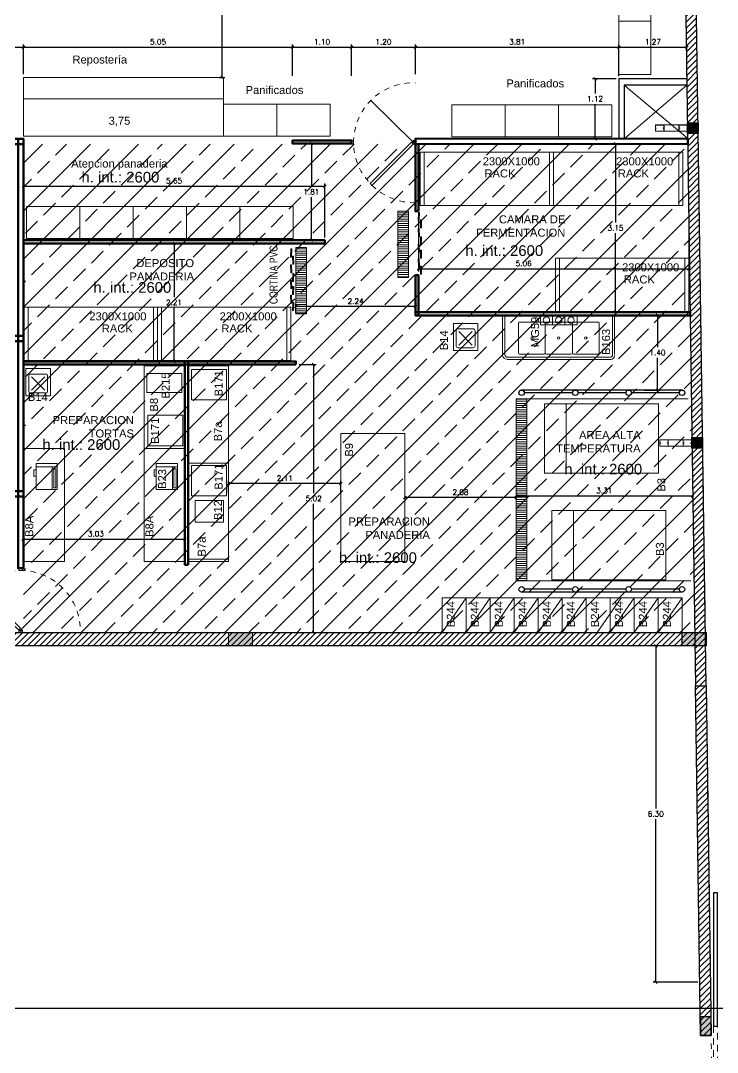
# Model space of a CAD drawing. Header units: inches. Extents: x 2 to 182, y -26 to 193.
# Drawn here: x 43.64 to 56.7, y 18.18 to 37.51 of the extents above; entities that cross this region are included whole.
import ezdxf

# ---------------------------------------------------------------- set-up
doc = ezdxf.new("R2010")
doc.units = ezdxf.units.IN
doc.header["$MEASUREMENT"] = 0
for name, pattern in [('ACAD_ISO10W100', [18, 12, -3, 0, -3]), ('DASH_15', [0.375, 0.25, -0.125]), ('HIDDEN2', [4.7625, 3.175, -1.5875]), ('LÍNEAS_OCULTAS2', [0.1875, 0.125, -0.0625])]:
    doc.linetypes.add(name, pattern=pattern)
for name, color, linetype in [('0-CORTINAPVC-TXT', 7, 'Continuous'), ('01-COTAS ESTRUCTURA', 9, 'Continuous'), ('COMESTIBLES0-EQUIP-TXT', 3, 'Continuous'), ('DEF-GUARDARIEL', 1, 'Continuous'), ('L CARPINT', 3, 'Continuous'), ('l muro', 5, 'Continuous'), ('l olumnas', 140, 'Continuous'), ('smr acero', 170, 'Continuous')]:
    doc.layers.add(name, color=color, linetype=linetype)
for name, color, linetype, lineweight in [('0-EQUIPAMIENTO-LAB', 6, 'Continuous', 9), ('0-LINEA PISO', 9, 'Continuous', 5), ('01 eje', 30, 'ACAD_ISO10W100', 9), ('ARQ-CARPINTERIAS', 4, 'Continuous', 9), ('ARQ-CORTINA PVC', 4, 'Continuous', 5), ('ARQ-REJILLAS', 4, 'Continuous', 5), ('EQUIPAMIENTO-TRASTIENDA', 6, 'Continuous', 9), ('Est-Acero', 4, 'Continuous', 13), ('Est-muro', 7, 'Continuous', 0), ('HATCH HORMIGON', 100, 'Continuous', 13), ('L COTAS', 1, 'Continuous', 9), ('L EQUIP', 6, 'Continuous', 9), ('L PANELES', 136, 'Continuous', 60), ('L PROYEC', 4, 'HIDDEN2', 9), ('LAVADO MU', 10, 'Continuous', 5)]:
    doc.layers.add(name, color=color, linetype=linetype, lineweight=lineweight)
doc.styles.add('ARIAL', font='ARIAL.TTF')
doc.styles.add('LZ-COME$0$LETRITAS', font='ROMAN1.shx', dxfattribs={"width": 1.2, "height": 0.225})
doc.styles.add('RomanS', font='romans.shx')
doc.styles.get("Standard").update_dxf_attribs({"font": 'ARIAL.TTF'})
doc.styles.add('STYLE10', font='ARIAL.TTF', dxfattribs={"height": 0.2})
doc.dimstyles.new('bases 1-50', dxfattribs={"dimscale": 0.5, "dimtxt": 0.2, "dimasz": 0.1, "dimexe": 0.1, "dimexo": 0.1, "dimgap": 0.1, "dimtad": 1, "dimtih": 1, "dimtoh": 1, "dimzin": 1, "dimdsep": 46, "dimtxsty": 'RomanS', "dimblk": 'OBLIQUE', "dimcen": 0.1, "dimclrd": 256, "dimclre": 256, "dimclrt": 256, "dimadec": 0, "dimazin": 0, "dimtfac": 1, "dimtmove": 0, "dimatfit": 3, "dimfxl": 0, "dimarcsym": 0})
pattern_1 = [(45, (-3436.32653, -724.844745), (-0.0561266008, 0.0561266008), [])]

# ---------------------------------------------------------------- blocks, each defined once
blk = doc.blocks.new('terreno1')
at = {"layer": '01 eje', "ltscale": 0.05}
blk.add_line((2904.08, 736.346), (2902.361, 855.185), dxfattribs=at)
blk = doc.blocks.new('_Oblique')
at = {"color": 0, "linetype": 'ByBlock', "lineweight": -2}
blk.add_line((-0.5, -0.5), (0.5, 0.5), dxfattribs=at)
blk = doc.blocks.new('*D173')
at = {"lineweight": -2}
for p, q in [((47.816, 40.45), (47.366, 40.45)), ((47.416, 40.45), (47.416, 39.072)), ((47.416, 36.45), (47.416, 38.872)), ((47.365, 36.45), (47.466, 36.45))]:
    blk.add_line(p, q, dxfattribs=at)
at = {"layer": 'Defpoints', "color": 0}
for p in [(47.866, 40.45), (47.315, 36.45), (47.416, 36.45)]:
    blk.add_point(p, dxfattribs=at)
at = {"lineweight": -2, "xscale": 0.05, "yscale": 0.05, "zscale": 0.05}
for p, rotation in [((47.416, 40.45), 90), ((47.416, 36.45), 270)]:
    blk.add_blockref('_Oblique', p, dxfattribs=dict(at, rotation=rotation))
at = {"insert": (47.416, 38.972), "char_height": 0.1, "attachment_point": 5, "style": 'RomanS'}
blk.add_mtext('4.00', dxfattribs=at)
blk = doc.blocks.new('A$C299E318D')
at = {"layer": '0-EQUIPAMIENTO-LAB'}
for p, q in [((0.102, 0.102), (0.356, 0.356)), ((0.356, 0.102), (0.102, 0.356))]:
    blk.add_line(p, q, dxfattribs=at)
blk.add_lwpolyline([(0.508, 0.457), (0.508, 0), (0, 0), (0, 0.457)], close=True, dxfattribs=at)
blk.add_lwpolyline([(0.089, 0.051, -0.414214), (0.051, 0.089), (0.051, 0.368, -0.414214), (0.089, 0.406), (0.368, 0.406, -0.414214), (0.406, 0.368), (0.406, 0.089, -0.414214), (0.368, 0.051)], format="xyb", close=True, dxfattribs=at)
blk = doc.blocks.new('LJ-PLANTA BASE(XREF)$0$SE-COME$0$LR-COME$0$B26')
for p, q in [((-0.182, -0.394), (-0.182, 0)), ((-0.182, -0.092), (0.245, -0.092))]:
    blk.add_line(p, q)
for points in [[(0.245, -0.394), (0.245, 0), (-0.245, 0), (-0.245, -0.394)], [(0.21, -0.063), (0.21, -0.025), (-0.146, -0.025), (-0.146, -0.063)], [(-0.008, -0.434), (-0.008, -0.394), (-0.125, -0.394), (-0.125, -0.434)]]:
    blk.add_lwpolyline(points, close=True)
blk = doc.blocks.new('RACKS 250')
for p, q in [((-1.05, -2.5), (-1.05, 0)), ((-1.05, 0), (-0.05, 0)), ((-0.05, 0), (-0.05, -2.5)), ((-1.05, -0.0762), (-0.05, -0.0762)), ((-1.05, -2.4238), (-0.05, -2.4238)), ((-0.05, -2.5), (-1.05, -2.5))]:
    blk.add_line(p, q)
blk = doc.blocks.new('A$C379A56E4')
at = {"layer": '0-EQUIPAMIENTO-LAB'}
for p, q in [((0, 0), (0, 2.1)), ((0.754, 2.1), (0.024, 2.1)), ((0.734, 2.06), (0.024, 2.06)), ((0.784, 0.09), (0.784, 1.997)), ((0.824, 0.07), (0.824, 2.017)), ((0.124, 1.78), (0.124, 1.32)), ((0.144, 1.8), (0.704, 1.8)), ((0.724, 1.78), (0.724, 1.32)), ((0.124, 0.82), (0.124, 1.28)), ((0.144, 1.3), (0.704, 1.3)), ((0.724, 1.28), (0.724, 0.82)), ((0.177, 0.933), (0, 0.933)), ((0.144, 0.79), (0.704, 0.79)), ((0.124, 0.77), (0.124, 0.31)), ((0.724, 0.77), (0.724, 0.31)), ((0.144, 0.29), (0.704, 0.29)), ((0.024, 0.04), (0.742, 0.04)), ((0.73, 0), (0, 0))]:
    blk.add_line(p, q, dxfattribs=at)
for points in [[(0.177, 1.163), (0.177, 1.392), (0, 1.392), (0, 1.163)], [(0.177, 0.703), (0.177, 1.163), (0, 1.163), (0, 0.703)]]:
    blk.add_lwpolyline(points, close=True, dxfattribs=at)
for centre, radius in [((0.424, 1.55), 0.0222), ((0.088, 1.278), 0.0603), ((0.088, 1.048), 0.0603), ((0.424, 1.05), 0.0222), ((0.088, 0.818), 0.0603), ((0.424, 0.54), 0.0222)]:
    blk.add_circle(centre, radius, dxfattribs=at)
for centre, radius, start, end in [((0.727, 2.003), 0.0571, 353.9378, 83.203), ((0.735, 2.014), 0.0882, 2.3528, 78.1383), ((0.144, 1.78), 0.02, 90, 180), ((0.704, 1.78), 0.02, 0, 90), ((0.144, 1.32), 0.02, 180, 270), ((0.144, 1.28), 0.02, 90, 180), ((0.704, 1.32), 0.02, 270, 0), ((0.704, 1.28), 0.02, 0, 90), ((0.717, 1.306), 0.0063, 270, 0), ((0.717, 1.294), 0.0063, 0, 90), ((0.144, 0.81), 0.02, 180, 270), ((0.144, 0.77), 0.02, 90, 180), ((0.704, 0.81), 0.02, 270, 0), ((0.704, 0.77), 0.02, 0, 90), ((0.144, 0.31), 0.02, 180, 270), ((0.704, 0.31), 0.02, 270, 0), ((0.738, 0.086), 0.0462, 265.0842, 4.9158), ((0.75, 0.074), 0.0742, 273.1264, 356.8736)]:
    blk.add_arc(centre, radius, start, end, dxfattribs=at)
blk = doc.blocks.new('PUERTA')
for p, q in [((0.04, 0), (0.834, 0.785)), ((0.04, 0), (0.834, 0.785)), ((0, -0.035), (0, 0.035)), ((0, 0.035), (0.04, 0.035)), ((0.04, 0.035), (0.04, -0.035)), ((0.04, -0.035), (0.075, 0)), ((0.075, 0), (0.85, -0.774)), ((1.16, -0.035), (1.16, 0.035)), ((1.16, 0.035), (1.2, 0.035)), ((1.2, 0.035), (1.2, -0.035)), ((0.04, -0.035), (0, -0.035)), ((0.04, -0.035), (0.814, -0.81)), ((1.2, -0.035), (1.16, -0.035)), ((0.85, -0.774), (0.814, -0.81))]:
    blk.add_line(p, q)
blk.add_circle((0.04, 0), 0.0196)
at = {"linetype": 'DASH_15', "ltscale": 0.2}
for centre, radius, start, end in [((0.04, -0.005), 1.12, 359.6736, 92.0467), ((0.014, 0.011), 1.146, 269.3146, 359.1608)]:
    blk.add_arc(centre, radius, start, end, dxfattribs=at)
blk = doc.blocks.new('*D81')
at = {"layer": 'Defpoints', "color": 0}
for p in [(51.098, 33.945), (56.163, 33.847), (56.163, 32.864)]:
    blk.add_point(p, dxfattribs=at)
at = {"layer": 'L COTAS', "lineweight": -2}
for p, q in [((51.098, 33.895), (51.098, 32.814)), ((56.163, 33.797), (56.163, 32.814)), ((51.098, 32.864), (56.163, 32.864))]:
    blk.add_line(p, q, dxfattribs=at)
at = {"layer": 'L COTAS', "lineweight": -2, "xscale": 0.05, "yscale": 0.05, "zscale": 0.05, "rotation": 180}
blk.add_blockref('_Oblique', (51.098, 32.864), dxfattribs=at)
at = {"layer": 'L COTAS', "lineweight": -2, "xscale": 0.05, "yscale": 0.05, "zscale": 0.05}
blk.add_blockref('_Oblique', (56.163, 32.864), dxfattribs=at)
at = {"layer": 'L COTAS', "insert": (53.067, 32.964), "char_height": 0.1, "attachment_point": 5, "style": 'RomanS'}
blk.add_mtext('5.06', dxfattribs=at)
blk = doc.blocks.new('*D82')
at = {"layer": 'Defpoints', "color": 0}
for p in [(54.722, 35.204), (54.722, 32.054), (54.789, 32.054)]:
    blk.add_point(p, dxfattribs=at)
at = {"layer": 'L COTAS', "lineweight": -2}
for p, q in [((54.772, 35.204), (54.839, 35.204)), ((54.789, 35.204), (54.789, 33.729)), ((54.789, 32.054), (54.789, 33.529)), ((54.772, 32.054), (54.839, 32.054))]:
    blk.add_line(p, q, dxfattribs=at)
at = {"layer": 'L COTAS', "lineweight": -2, "xscale": 0.05, "yscale": 0.05, "zscale": 0.05}
for p, rotation in [((54.789, 35.204), 90), ((54.789, 32.054), 270)]:
    blk.add_blockref('_Oblique', p, dxfattribs=dict(at, rotation=rotation))
at = {"layer": 'L COTAS', "insert": (54.789, 33.629), "char_height": 0.1, "attachment_point": 5, "style": 'RomanS'}
blk.add_mtext('3.15', dxfattribs=at)
blk = doc.blocks.new('*D83')
at = {"layer": 'Defpoints', "color": 0}
for p in [(55.269, 31.994), (55.269, 30.591), (55.575, 30.591)]:
    blk.add_point(p, dxfattribs=at)
at = {"layer": 'L COTAS', "lineweight": -2}
for p, q in [((55.319, 31.994), (55.625, 31.994)), ((55.575, 31.994), (55.575, 31.393)), ((55.575, 30.591), (55.575, 31.193)), ((55.319, 30.591), (55.625, 30.591))]:
    blk.add_line(p, q, dxfattribs=at)
at = {"layer": 'L COTAS', "lineweight": -2, "xscale": 0.05, "yscale": 0.05, "zscale": 0.05}
for p, rotation in [((55.575, 31.994), 90), ((55.575, 30.591), 270)]:
    blk.add_blockref('_Oblique', p, dxfattribs=dict(at, rotation=rotation))
at = {"layer": 'L COTAS', "insert": (55.575, 31.293), "char_height": 0.1, "attachment_point": 5, "style": 'RomanS'}
blk.add_mtext('1.40', dxfattribs=at)
blk = doc.blocks.new('*D84')
at = {"layer": 'Defpoints', "color": 0}
for p in [(43.685, 27.736), (46.717, 27.797), (46.717, 27.38)]:
    blk.add_point(p, dxfattribs=at)
at = {"layer": 'L COTAS', "lineweight": -2}
for p, q in [((43.685, 27.786), (43.685, 27.847)), ((46.717, 27.43), (46.717, 27.847)), ((43.685, 27.797), (46.717, 27.797))]:
    blk.add_line(p, q, dxfattribs=at)
at = {"layer": 'L COTAS', "lineweight": -2, "xscale": 0.05, "yscale": 0.05, "zscale": 0.05, "rotation": 180}
blk.add_blockref('_Oblique', (43.685, 27.797), dxfattribs=at)
at = {"layer": 'L COTAS', "lineweight": -2, "xscale": 0.05, "yscale": 0.05, "zscale": 0.05}
blk.add_blockref('_Oblique', (46.717, 27.797), dxfattribs=at)
at = {"layer": 'L COTAS', "insert": (45.048, 27.897), "char_height": 0.1, "attachment_point": 5, "style": 'RomanS'}
blk.add_mtext('3.03', dxfattribs=at)
blk = doc.blocks.new('*D85')
at = {"layer": 'Defpoints', "color": 0}
for p in [(56.233, 28.672), (52.924, 28.608), (56.233, 28.608)]:
    blk.add_point(p, dxfattribs=at)
at = {"layer": 'L COTAS', "lineweight": -2}
for p, q in [((56.233, 28.622), (56.233, 28.558)), ((52.924, 28.608), (56.233, 28.608))]:
    blk.add_line(p, q, dxfattribs=at)
at = {"layer": 'L COTAS', "lineweight": -2, "xscale": 0.05, "yscale": 0.05, "zscale": 0.05, "rotation": 180}
blk.add_blockref('_Oblique', (52.924, 28.608), dxfattribs=at)
at = {"layer": 'L COTAS', "lineweight": -2, "xscale": 0.05, "yscale": 0.05, "zscale": 0.05}
blk.add_blockref('_Oblique', (56.233, 28.608), dxfattribs=at)
at = {"layer": 'L COTAS', "insert": (54.579, 28.708), "char_height": 0.1, "attachment_point": 5, "style": 'RomanS'}
blk.add_mtext('3.31', dxfattribs=at)
blk = doc.blocks.new('*D87')
at = {"layer": 'Defpoints', "color": 0}
for p in [(56.311, 25.8), (55.543, 19.498), (56.38, 19.498)]:
    blk.add_point(p, dxfattribs=at)
at = {"layer": 'L COTAS', "lineweight": -2}
for p, q in [((56.261, 25.8), (55.493, 25.8)), ((55.543, 25.8), (55.543, 22.749)), ((55.543, 19.498), (55.543, 22.549)), ((56.33, 19.498), (55.493, 19.498))]:
    blk.add_line(p, q, dxfattribs=at)
at = {"layer": 'L COTAS', "lineweight": -2, "xscale": 0.05, "yscale": 0.05, "zscale": 0.05}
for p, rotation in [((55.543, 25.8), 90), ((55.543, 19.498), 270)]:
    blk.add_blockref('_Oblique', p, dxfattribs=dict(at, rotation=rotation))
at = {"layer": 'L COTAS', "insert": (55.543, 22.649), "char_height": 0.1, "attachment_point": 5, "style": 'RomanS'}
blk.add_mtext('6.30', dxfattribs=at)
blk = doc.blocks.new('*D96')
at = {"layer": 'Defpoints', "color": 0}
for p in [(54.404, 36.422), (54.853, 36.422), (54.853, 35.302)]:
    blk.add_point(p, dxfattribs=at)
at = {"layer": 'L COTAS', "lineweight": -2}
for p, q in [((54.803, 36.422), (54.354, 36.422)), ((54.404, 36.422), (54.404, 36.151)), ((54.404, 35.302), (54.404, 35.951)), ((54.803, 35.302), (54.354, 35.302))]:
    blk.add_line(p, q, dxfattribs=at)
at = {"layer": 'L COTAS', "lineweight": -2, "xscale": 0.05, "yscale": 0.05, "zscale": 0.05}
for p, rotation in [((54.404, 36.422), 90), ((54.404, 35.302), 270)]:
    blk.add_blockref('_Oblique', p, dxfattribs=dict(at, rotation=rotation))
at = {"layer": 'L COTAS', "insert": (54.404, 36.051), "char_height": 0.1, "attachment_point": 5, "style": 'RomanS'}
blk.add_mtext('1.12', dxfattribs=at)
blk = doc.blocks.new('*D390')
at = {"layer": 'Defpoints', "color": 0}
for p in [(49.078, 35.209), (49.088, 33.4), (49.338, 33.4)]:
    blk.add_point(p, dxfattribs=at)
at = {"layer": 'L COTAS', "lineweight": -2}
for p, q in [((49.088, 35.209), (49.088, 34.405)), ((49.128, 35.209), (49.138, 35.209)), ((49.088, 33.4), (49.088, 34.205)), ((49.288, 33.4), (49.038, 33.4))]:
    blk.add_line(p, q, dxfattribs=at)
at = {"layer": 'L COTAS', "lineweight": -2, "xscale": 0.05, "yscale": 0.05, "zscale": 0.05}
for p, rotation in [((49.088, 35.209), 90), ((49.088, 33.4), 270)]:
    blk.add_blockref('_Oblique', p, dxfattribs=dict(at, rotation=rotation))
at = {"layer": 'L COTAS', "insert": (49.088, 34.305), "char_height": 0.1, "attachment_point": 5, "style": 'RomanS'}
blk.add_mtext('1.81', dxfattribs=at)
blk = doc.blocks.new('*D70')
at = {"layer": 'Defpoints', "color": 0}
for p in [(46.514, 33.34), (46.244, 31.128), (46.514, 31.128)]:
    blk.add_point(p, dxfattribs=at)
at = {"layer": 'L COTAS', "lineweight": -2}
for p, q in [((46.514, 33.34), (46.514, 32.334)), ((46.514, 31.128), (46.514, 32.134)), ((46.294, 31.128), (46.564, 31.128))]:
    blk.add_line(p, q, dxfattribs=at)
at = {"layer": 'L COTAS', "lineweight": -2, "xscale": 0.05, "yscale": 0.05, "zscale": 0.05}
for p, rotation in [((46.514, 33.34), 90), ((46.514, 31.128), 270)]:
    blk.add_blockref('_Oblique', p, dxfattribs=dict(at, rotation=rotation))
at = {"layer": 'L COTAS', "insert": (46.514, 32.234), "char_height": 0.1, "attachment_point": 5, "style": 'RomanS'}
blk.add_mtext('2.21', dxfattribs=at)
blk = doc.blocks.new('*D391')
at = {"layer": 'Defpoints', "color": 0}
for p in [(48.796, 32.156), (48.796, 31.991), (51.038, 31.991)]:
    blk.add_point(p, dxfattribs=at)
at = {"layer": 'L COTAS', "lineweight": -2}
for p, q in [((48.796, 32.041), (48.796, 32.206)), ((51.038, 32.156), (48.796, 32.156)), ((51.038, 32.041), (51.038, 32.206))]:
    blk.add_line(p, q, dxfattribs=at)
at = {"layer": 'L COTAS', "lineweight": -2, "xscale": 0.05, "yscale": 0.05, "zscale": 0.05, "rotation": 180}
blk.add_blockref('_Oblique', (48.796, 32.156), dxfattribs=at)
at = {"layer": 'L COTAS', "lineweight": -2, "xscale": 0.05, "yscale": 0.05, "zscale": 0.05}
blk.add_blockref('_Oblique', (51.038, 32.156), dxfattribs=at)
at = {"layer": 'L COTAS', "insert": (49.917, 32.256), "char_height": 0.1, "attachment_point": 5, "style": 'RomanS'}
blk.add_mtext('2.24', dxfattribs=at)
blk = doc.blocks.new('*D392')
at = {"layer": 'Defpoints', "color": 0}
for p in [(50.842, 28.608), (50.842, 28.577), (52.924, 28.608)]:
    blk.add_point(p, dxfattribs=at)
at = {"layer": 'L COTAS', "lineweight": -2}
for p, q in [((52.924, 28.577), (50.842, 28.577)), ((50.842, 28.558), (50.842, 28.527)), ((52.924, 28.558), (52.924, 28.527))]:
    blk.add_line(p, q, dxfattribs=at)
at = {"layer": 'L COTAS', "lineweight": -2, "xscale": 0.05, "yscale": 0.05, "zscale": 0.05, "rotation": 180}
blk.add_blockref('_Oblique', (50.842, 28.577), dxfattribs=at)
at = {"layer": 'L COTAS', "lineweight": -2, "xscale": 0.05, "yscale": 0.05, "zscale": 0.05}
blk.add_blockref('_Oblique', (52.924, 28.577), dxfattribs=at)
at = {"layer": 'L COTAS', "insert": (51.883, 28.677), "char_height": 0.1, "attachment_point": 5, "style": 'RomanS'}
blk.add_mtext('2.08', dxfattribs=at)
blk = doc.blocks.new('*D393')
at = {"layer": 'Defpoints', "color": 0}
for p in [(47.537, 28.842), (47.537, 28.608), (49.642, 28.608)]:
    blk.add_point(p, dxfattribs=at)
at = {"layer": 'L COTAS', "lineweight": -2}
for p, q in [((47.537, 28.658), (47.537, 28.892)), ((49.642, 28.842), (47.537, 28.842)), ((49.642, 28.658), (49.642, 28.892))]:
    blk.add_line(p, q, dxfattribs=at)
at = {"layer": 'L COTAS', "lineweight": -2, "xscale": 0.05, "yscale": 0.05, "zscale": 0.05, "rotation": 180}
blk.add_blockref('_Oblique', (47.537, 28.842), dxfattribs=at)
at = {"layer": 'L COTAS', "lineweight": -2, "xscale": 0.05, "yscale": 0.05, "zscale": 0.05}
blk.add_blockref('_Oblique', (49.642, 28.842), dxfattribs=at)
at = {"layer": 'L COTAS', "insert": (48.59, 28.942), "char_height": 0.1, "attachment_point": 5, "style": 'RomanS'}
blk.add_mtext('2.11', dxfattribs=at)
blk = doc.blocks.new('*D394')
at = {"layer": 'Defpoints', "color": 0}
for p in [(48.809, 31.068), (48.81, 26.05), (49.131, 26.05)]:
    blk.add_point(p, dxfattribs=at)
at = {"layer": 'L COTAS', "lineweight": -2}
for p, q in [((48.859, 31.068), (49.181, 31.068)), ((49.131, 31.068), (49.131, 28.659)), ((49.131, 26.05), (49.131, 28.459)), ((48.86, 26.05), (49.181, 26.05))]:
    blk.add_line(p, q, dxfattribs=at)
at = {"layer": 'L COTAS', "lineweight": -2, "xscale": 0.05, "yscale": 0.05, "zscale": 0.05}
for p, rotation in [((49.131, 31.068), 90), ((49.131, 26.05), 270)]:
    blk.add_blockref('_Oblique', p, dxfattribs=dict(at, rotation=rotation))
at = {"layer": 'L COTAS', "insert": (49.131, 28.559), "char_height": 0.1, "attachment_point": 5, "style": 'RomanS'}
blk.add_mtext('5.02', dxfattribs=at)
blk = doc.blocks.new('base1')
at = {"layer": 'smr acero'}
h = blk.add_hatch(color=256, dxfattribs=at)
h.dxf.hatch_style = 1
h.paths.add_polyline_path([(4862.665, 1040.797), (4862.665, 1040.597), (4862.465, 1040.597), (4862.465, 1040.797)])
at = {"layer": 'Est-Acero'}
for points in [[(4862.819, 1040.757), (4862.671, 1040.757, 0.414214), (4862.665, 1040.751), (4862.665, 1040.703, 0.414214), (4862.671, 1040.697), (4862.685, 1040.697), (4862.685, 1040.699), (4862.673, 1040.699, -0.414214), (4862.667, 1040.705), (4862.667, 1040.749, -0.414214), (4862.673, 1040.755), (4862.817, 1040.755, -0.414214), (4862.823, 1040.749), (4862.823, 1040.705, -0.414214), (4862.817, 1040.699), (4862.805, 1040.699), (4862.805, 1040.697), (4862.819, 1040.697, 0.414214), (4862.825, 1040.703), (4862.825, 1040.751, 0.414214)], [(4862.819, 1040.637), (4862.671, 1040.637, -0.414214), (4862.665, 1040.643), (4862.665, 1040.691, -0.414214), (4862.671, 1040.697), (4862.685, 1040.697), (4862.685, 1040.695), (4862.673, 1040.695, 0.414214), (4862.667, 1040.689), (4862.667, 1040.645, 0.414214), (4862.673, 1040.639), (4862.817, 1040.639, 0.414214), (4862.823, 1040.645), (4862.823, 1040.689, 0.414214), (4862.817, 1040.695), (4862.805, 1040.695), (4862.805, 1040.697), (4862.819, 1040.697, -0.414214), (4862.825, 1040.691), (4862.825, 1040.643, -0.414214)], [(4863.111, 1040.757), (4863.259, 1040.757, -0.414214), (4863.265, 1040.751), (4863.265, 1040.703, -0.414214), (4863.259, 1040.697), (4863.245, 1040.697), (4863.245, 1040.699), (4863.257, 1040.699, 0.414214), (4863.263, 1040.705), (4863.263, 1040.749, 0.414214), (4863.257, 1040.755), (4863.113, 1040.755, 0.414214), (4863.107, 1040.749), (4863.107, 1040.705, 0.414214), (4863.113, 1040.699), (4863.125, 1040.699), (4863.125, 1040.697), (4863.111, 1040.697, -0.414214), (4863.105, 1040.703), (4863.105, 1040.751, -0.414214)], [(4863.111, 1040.637), (4863.259, 1040.637, 0.414214), (4863.265, 1040.643), (4863.265, 1040.691, 0.414214), (4863.259, 1040.697), (4863.245, 1040.697), (4863.245, 1040.695), (4863.257, 1040.695, -0.414214), (4863.263, 1040.689), (4863.263, 1040.645, -0.414214), (4863.257, 1040.639), (4863.113, 1040.639, -0.414214), (4863.107, 1040.645), (4863.107, 1040.689, -0.414214), (4863.113, 1040.695), (4863.125, 1040.695), (4863.125, 1040.697), (4863.111, 1040.697, 0.414214), (4863.105, 1040.691), (4863.105, 1040.643, 0.414214)]]:
    blk.add_lwpolyline(points, format="xyb", close=True, dxfattribs=at)
at = {"layer": 'Est-muro'}
for p, q in [((4863.111, 1040.757), (4862.809, 1040.757)), ((4863.111, 1040.637), (4862.809, 1040.637))]:
    blk.add_line(p, q, dxfattribs=at)
at = {"layer": 'l olumnas'}
blk.add_lwpolyline([(4862.465, 1040.597), (4862.665, 1040.597), (4862.665, 1040.797), (4862.465, 1040.797)], close=True, dxfattribs=at)
blk = doc.blocks.new('*D60')
at = {"layer": 'Defpoints', "color": 0}
for p in [(43.69, 37.016), (32.673, 36.459), (43.69, 36.459)]:
    blk.add_point(p, dxfattribs=at)
at = {"layer": 'L COTAS', "lineweight": -2}
for p, q in [((32.673, 36.509), (32.673, 37.066)), ((32.673, 37.016), (43.69, 37.016)), ((43.69, 36.509), (43.69, 37.066))]:
    blk.add_line(p, q, dxfattribs=at)
at = {"layer": 'L COTAS', "lineweight": -2, "xscale": 0.05, "yscale": 0.05, "zscale": 0.05, "rotation": 180}
blk.add_blockref('_Oblique', (32.673, 37.016), dxfattribs=at)
at = {"layer": 'L COTAS', "lineweight": -2, "xscale": 0.05, "yscale": 0.05, "zscale": 0.05}
blk.add_blockref('_Oblique', (43.69, 37.016), dxfattribs=at)
at = {"layer": 'L COTAS', "insert": (38.182, 37.116), "char_height": 0.1, "attachment_point": 5, "style": 'RomanS'}
blk.add_mtext('11.02', dxfattribs=at)
blk = doc.blocks.new('*D61')
at = {"layer": 'Defpoints', "color": 0}
for p in [(48.737, 37.016), (43.69, 36.459), (48.737, 36.429)]:
    blk.add_point(p, dxfattribs=at)
at = {"layer": 'L COTAS', "lineweight": -2}
for p, q in [((43.69, 36.509), (43.69, 37.066)), ((43.69, 37.016), (48.737, 37.016)), ((48.737, 36.479), (48.737, 37.066))]:
    blk.add_line(p, q, dxfattribs=at)
at = {"layer": 'L COTAS', "lineweight": -2, "xscale": 0.05, "yscale": 0.05, "zscale": 0.05, "rotation": 180}
blk.add_blockref('_Oblique', (43.69, 37.016), dxfattribs=at)
at = {"layer": 'L COTAS', "lineweight": -2, "xscale": 0.05, "yscale": 0.05, "zscale": 0.05}
blk.add_blockref('_Oblique', (48.737, 37.016), dxfattribs=at)
at = {"layer": 'L COTAS', "insert": (46.214, 37.116), "char_height": 0.1, "attachment_point": 5, "style": 'RomanS'}
blk.add_mtext('5.05', dxfattribs=at)
blk = doc.blocks.new('*D62')
at = {"layer": 'Defpoints', "color": 0}
for p in [(49.838, 37.016), (48.737, 36.429), (49.838, 36.429)]:
    blk.add_point(p, dxfattribs=at)
at = {"layer": 'L COTAS', "lineweight": -2}
for p, q in [((48.737, 36.479), (48.737, 37.066)), ((48.737, 37.016), (49.838, 37.016)), ((49.838, 36.479), (49.838, 37.066))]:
    blk.add_line(p, q, dxfattribs=at)
at = {"layer": 'L COTAS', "lineweight": -2, "xscale": 0.05, "yscale": 0.05, "zscale": 0.05, "rotation": 180}
blk.add_blockref('_Oblique', (48.737, 37.016), dxfattribs=at)
at = {"layer": 'L COTAS', "lineweight": -2, "xscale": 0.05, "yscale": 0.05, "zscale": 0.05}
blk.add_blockref('_Oblique', (49.838, 37.016), dxfattribs=at)
at = {"layer": 'L COTAS', "insert": (49.288, 37.116), "char_height": 0.1, "attachment_point": 5, "style": 'RomanS'}
blk.add_mtext('1.10', dxfattribs=at)
blk = doc.blocks.new('*D63')
at = {"layer": 'Defpoints', "color": 0}
for p in [(51.038, 37.016), (49.838, 36.429), (51.038, 36.46)]:
    blk.add_point(p, dxfattribs=at)
at = {"layer": 'L COTAS', "lineweight": -2}
for p, q in [((49.838, 36.479), (49.838, 37.066)), ((49.838, 37.016), (51.038, 37.016)), ((51.038, 36.51), (51.038, 37.066))]:
    blk.add_line(p, q, dxfattribs=at)
at = {"layer": 'L COTAS', "lineweight": -2, "xscale": 0.05, "yscale": 0.05, "zscale": 0.05, "rotation": 180}
blk.add_blockref('_Oblique', (49.838, 37.016), dxfattribs=at)
at = {"layer": 'L COTAS', "lineweight": -2, "xscale": 0.05, "yscale": 0.05, "zscale": 0.05}
blk.add_blockref('_Oblique', (51.038, 37.016), dxfattribs=at)
at = {"layer": 'L COTAS', "insert": (50.438, 37.116), "char_height": 0.1, "attachment_point": 5, "style": 'RomanS'}
blk.add_mtext('1.20', dxfattribs=at)
blk = doc.blocks.new('*D64')
at = {"layer": 'Defpoints', "color": 0}
for p in [(54.853, 37.016), (51.038, 36.46), (54.853, 36.422)]:
    blk.add_point(p, dxfattribs=at)
at = {"layer": 'L COTAS', "lineweight": -2}
for p, q in [((51.038, 36.51), (51.038, 37.066)), ((51.038, 37.016), (54.853, 37.016)), ((54.853, 36.472), (54.853, 37.066))]:
    blk.add_line(p, q, dxfattribs=at)
at = {"layer": 'L COTAS', "lineweight": -2, "xscale": 0.05, "yscale": 0.05, "zscale": 0.05, "rotation": 180}
blk.add_blockref('_Oblique', (51.038, 37.016), dxfattribs=at)
at = {"layer": 'L COTAS', "lineweight": -2, "xscale": 0.05, "yscale": 0.05, "zscale": 0.05}
blk.add_blockref('_Oblique', (54.853, 37.016), dxfattribs=at)
at = {"layer": 'L COTAS', "insert": (52.945, 37.116), "char_height": 0.1, "attachment_point": 5, "style": 'RomanS'}
blk.add_mtext('3.81', dxfattribs=at)
blk = doc.blocks.new('*D382')
at = {"layer": 'Defpoints', "color": 0}
for p in [(49.338, 34.415), (43.69, 33.4), (49.338, 33.4)]:
    blk.add_point(p, dxfattribs=at)
at = {"layer": 'L COTAS', "lineweight": -2}
for p, q in [((43.69, 33.45), (43.69, 34.465)), ((43.69, 34.415), (49.338, 34.415)), ((49.338, 33.45), (49.338, 34.465))]:
    blk.add_line(p, q, dxfattribs=at)
at = {"layer": 'L COTAS', "lineweight": -2, "xscale": 0.05, "yscale": 0.05, "zscale": 0.05, "rotation": 180}
blk.add_blockref('_Oblique', (43.69, 34.415), dxfattribs=at)
at = {"layer": 'L COTAS', "lineweight": -2, "xscale": 0.05, "yscale": 0.05, "zscale": 0.05}
blk.add_blockref('_Oblique', (49.338, 34.415), dxfattribs=at)
at = {"layer": 'L COTAS', "insert": (46.514, 34.515), "char_height": 0.1, "attachment_point": 5, "style": 'RomanS'}
blk.add_mtext('5.65', dxfattribs=at)
blk = doc.blocks.new('*D383')
at = {"layer": 'Defpoints', "color": 0}
for p in [(56.124, 37.016), (54.853, 36.422), (56.124, 36.422)]:
    blk.add_point(p, dxfattribs=at)
at = {"layer": 'L COTAS', "lineweight": -2}
for p, q in [((54.853, 36.472), (54.853, 37.066)), ((54.853, 37.016), (56.124, 37.016)), ((56.124, 36.472), (56.124, 37.066))]:
    blk.add_line(p, q, dxfattribs=at)
at = {"layer": 'L COTAS', "lineweight": -2, "xscale": 0.05, "yscale": 0.05, "zscale": 0.05, "rotation": 180}
blk.add_blockref('_Oblique', (54.853, 37.016), dxfattribs=at)
at = {"layer": 'L COTAS', "lineweight": -2, "xscale": 0.05, "yscale": 0.05, "zscale": 0.05}
blk.add_blockref('_Oblique', (56.124, 37.016), dxfattribs=at)
at = {"layer": 'L COTAS', "insert": (55.489, 37.116), "char_height": 0.1, "attachment_point": 5, "style": 'RomanS'}
blk.add_mtext('1.27', dxfattribs=at)

msp = doc.modelspace()

# ---------------------------------------------------------------- hatches: boundary and pattern name
at = {"layer": 'ARQ-REJILLAS'}
h = msp.add_hatch(dxfattribs=at)
h.set_pattern_fill('_USER', color=256, scale=0.04, angle=540, style=0, pattern_type=0)
h.set_pattern_definition([(180, (-3349.34771, -724.844745), (-1e-17, -0.04), [])])
h.paths.add_polyline_path([(50.706, 33.944), (50.906, 33.944), (50.906, 32.702), (50.706, 32.702)])
h = msp.add_hatch(dxfattribs=at)
h.set_pattern_fill('_USER', color=256, scale=0.04, angle=540, style=0, pattern_type=0)
h.set_pattern_definition([(180, (-3349.349053, -725.523626), (-1e-17, -0.04), [])])
h.paths.add_polyline_path([(48.996, 33.265), (48.796, 33.265), (48.796, 32.023), (48.996, 32.023)])
h = msp.add_hatch(dxfattribs=at)
h.set_pattern_fill('_USER', color=256, scale=0.04, angle=540, style=0, pattern_type=0)
h.set_pattern_definition([(180, (-3349.3749, -723.97749), (-1e-17, -0.04), [])])
h.paths.add_polyline_path([(52.924, 30.427), (52.924, 27.018), (53.124, 27.018), (53.124, 30.427)])
at = {"layer": 'HATCH HORMIGON'}
h = msp.add_hatch(color=256, dxfattribs=at)
h.dxf.hatch_style = 1
h.paths.add_polyline_path([(47.987, 26.05), (47.987, 25.8), (47.537, 25.8), (47.537, 26.05)])
h = msp.add_hatch(color=256, dxfattribs=at)
h.dxf.hatch_style = 1
h.paths.add_polyline_path([(56.49, 26.05), (56.49, 25.8), (56.04, 25.8), (56.04, 26.05)])
at = {"layer": 'LAVADO MU'}
h = msp.add_hatch(dxfattribs=at)
h.set_pattern_fill('ANSI31', color=256, scale=0.025)
h.set_pattern_definition(pattern_1)
h.paths.add_polyline_path([(55.66, 68.548), (55.859, 68.548), (55.422, 98.798), (55.222, 98.798)])
h.paths.add_polyline_path([(55.894, 66.148), (55.695, 66.148), (56.289, 25.051), (56.488, 25.051), (56.488, 25.051)])
h = msp.add_hatch(dxfattribs=at)
h.set_pattern_fill('ANSI33', color=256, scale=0.1, style=0)
h.set_pattern_definition([(45, (-3674.65846, -916.6899), (-0.44901281, 0.44901281), []), (45, (-3674.20944, -916.6899), (-0.44901281, 0.44901281), [0.3175, -0.15875])])
h.paths.add_polyline_path([(43.69, 35.2), (56.142, 35.203), (56.274, 26.051), (43.69, 26.053)])
h = msp.add_hatch(dxfattribs=at)
h.set_pattern_fill('ANSI31', color=256, scale=0.025)
h.set_pattern_definition([(45, (-3436.32653, -723.844745), (-0.0561266008, 0.0561266008), [])])
h.paths.add_polyline_path([(56.289, 26.051), (40.902, 26.05), (40.902, 25.8), (56.292, 25.801)])
h = msp.add_hatch(dxfattribs=at)
h.set_pattern_fill('ANSI31', color=256, scale=0.025)
h.set_pattern_definition(pattern_1)
h.paths.add_polyline_path([(56.487, 25.051), (56.289, 25.051), (56.384, 18.498), (56.582, 18.501)])
at = {"layer": 'smr acero'}
h = msp.add_hatch(color=256, dxfattribs=at)
h.dxf.hatch_style = 1
h.paths.add_polyline_path([(56.49, 26.05), (56.49, 25.8), (56.04, 25.8), (56.04, 26.05)])
h = msp.add_hatch(color=256, dxfattribs=at)
h.dxf.hatch_style = 1
h.paths.add_polyline_path([(56.58, 18.848), (56.58, 18.498), (56.38, 18.498), (56.38, 18.848)])

# ---------------------------------------------------------------- linework, layer by layer
msp.add_lwpolyline([(1.948, 44.995), (79.459, 44.995), (79.459, 19.002), (1.948, 19.002)], close=True)
at = {"layer": '0-EQUIPAMIENTO-LAB'}
for p, q in [((51.989, 26.701), (51.539, 26.051)), ((52.439, 26.701), (51.989, 26.051)), ((52.889, 26.701), (52.439, 26.051)), ((53.339, 26.701), (52.889, 26.051)), ((53.789, 26.701), (53.339, 26.051)), ((54.239, 26.701), (53.789, 26.051)), ((54.892, 26.701), (54.442, 26.051)), ((55.139, 26.701), (54.689, 26.051)), ((55.589, 26.701), (55.139, 26.051)), ((56.039, 26.701), (55.589, 26.051))]:
    msp.add_line(p, q, dxfattribs=at)
for points in [[(45.957, 31.045), (46.717, 31.045), (46.717, 29.496), (45.957, 29.496)], [(46.777, 29.223), (47.537, 29.223), (47.537, 31.045), (46.777, 31.045)], [(46.84, 30.408), (46.84, 30.98), (47.5, 30.98), (47.5, 30.408)], [(46.002, 30.904), (46.002, 30.544), (46.658, 30.544), (46.658, 30.904)], [(53.865, 30.336), (53.865, 29.036), (53.455, 29.036), (53.455, 30.336)], [(55.595, 30.336), (55.595, 29.036), (53.865, 29.036), (53.865, 30.336)], [(46.02, 30.119), (46.02, 29.547), (46.68, 29.547), (46.68, 30.119)], [(50.842, 29.777), (50.842, 27.377), (49.642, 27.377), (49.642, 29.777)], [(43.703, 29.496), (43.703, 27.38), (44.463, 27.38), (44.463, 29.496)], [(45.957, 29.496), (45.957, 27.38), (46.717, 27.38), (46.717, 29.496)], [(46.777, 27.423), (47.537, 27.423), (47.537, 29.223), (46.777, 29.223)], [(46.777, 27.38), (47.537, 27.38), (47.537, 29.223), (46.777, 29.223)], [(46.84, 28.608), (46.84, 29.18), (47.5, 29.18), (47.5, 28.608)], [(47.442, 28.521), (46.907, 28.521), (46.907, 28.114), (47.442, 28.114)], [(54.003, 28.335), (54.003, 27.035), (53.593, 27.035), (53.593, 28.335)], [(55.733, 28.335), (55.733, 27.035), (54.003, 27.035), (54.003, 28.335)], [(51.539, 26.701), (51.989, 26.701), (51.989, 26.051), (51.539, 26.051)], [(51.989, 26.701), (52.439, 26.701), (52.439, 26.051), (51.989, 26.051)], [(52.439, 26.701), (52.889, 26.701), (52.889, 26.051), (52.439, 26.051)], [(52.889, 26.701), (53.339, 26.701), (53.339, 26.051), (52.889, 26.051)], [(53.339, 26.701), (53.789, 26.701), (53.789, 26.051), (53.339, 26.051)], [(53.789, 26.701), (54.239, 26.701), (54.239, 26.051), (53.789, 26.051)], [(54.239, 26.701), (54.689, 26.701), (54.689, 26.051), (54.239, 26.051)], [(54.689, 26.701), (55.139, 26.701), (55.139, 26.051), (54.689, 26.051)], [(55.139, 26.701), (55.589, 26.701), (55.589, 26.051), (55.139, 26.051)], [(55.589, 26.701), (56.039, 26.701), (56.039, 26.051), (55.589, 26.051)]]:
    msp.add_lwpolyline(points, close=True, dxfattribs=at)
at = {"layer": '0-LINEA PISO'}
for p, q in [((53.124, 30.427), (56.149, 30.427)), ((53.124, 27.018), (56.199, 27.018))]:
    msp.add_line(p, q, dxfattribs=at)
at = {"layer": 'ARQ-CORTINA PVC'}
for points in [[(51.116, 33.919), (51.097, 33.92), (51.091, 33.769), (51.11, 33.768)], [(51.15, 33.784), (51.131, 33.783), (51.136, 33.633), (51.155, 33.633)], [(51.116, 33.471), (51.097, 33.471), (51.091, 33.622), (51.11, 33.622)], [(51.15, 33.31), (51.131, 33.31), (51.136, 33.461), (51.155, 33.46)], [(51.116, 33.175), (51.097, 33.174), (51.091, 33.325), (51.11, 33.326)], [(48.722, 33.236), (48.703, 33.236), (48.698, 33.085), (48.717, 33.085)], [(48.756, 33.101), (48.737, 33.1), (48.743, 32.949), (48.761, 32.95)], [(51.15, 33.063), (51.131, 33.064), (51.136, 33.214), (51.155, 33.214)], [(48.722, 32.788), (48.703, 32.787), (48.698, 32.938), (48.717, 32.939)], [(51.116, 32.903), (51.097, 32.903), (51.091, 33.053), (51.11, 33.054)], [(51.15, 32.763), (51.131, 32.764), (51.136, 32.915), (51.155, 32.914)], [(48.756, 32.626), (48.737, 32.627), (48.743, 32.778), (48.761, 32.777)], [(48.722, 32.492), (48.703, 32.491), (48.698, 32.642), (48.717, 32.642)], [(48.756, 32.38), (48.737, 32.38), (48.743, 32.531), (48.761, 32.53)], [(48.722, 32.22), (48.703, 32.219), (48.698, 32.37), (48.717, 32.371)], [(48.756, 32.08), (48.737, 32.081), (48.743, 32.231), (48.761, 32.231)]]:
    msp.add_lwpolyline(points, close=True, dxfattribs=at)
at = {"layer": 'ARQ-REJILLAS'}
for points in [[(50.706, 33.944), (50.906, 33.944), (50.906, 32.702), (50.706, 32.702)], [(50.706, 33.944), (50.906, 33.944), (50.906, 32.702), (50.706, 32.702)], [(48.996, 33.265), (48.796, 33.265), (48.796, 32.023), (48.996, 32.023)], [(48.996, 33.265), (48.796, 33.265), (48.796, 32.023), (48.996, 32.023)], [(52.924, 30.427), (52.924, 27.018), (53.124, 27.018), (53.124, 30.427)]]:
    msp.add_lwpolyline(points, close=True, dxfattribs=at)
at = {"layer": 'DEF-GUARDARIEL'}
for p, q in [((56.035, 30.591), (53.028, 30.591)), ((53.985, 30.541), (53.08, 30.541)), ((54.992, 30.541), (54.088, 30.541)), ((55.992, 30.541), (55.088, 30.541)), ((56.035, 26.808), (53.028, 26.808)), ((53.985, 26.858), (53.08, 26.858)), ((54.992, 26.858), (54.088, 26.858)), ((55.992, 26.858), (55.088, 26.858))]:
    msp.add_line(p, q, dxfattribs=at)
for centre in [(53.028, 30.541), (54.035, 30.541), (55.035, 30.541), (56.035, 30.541), (53.028, 26.858), (54.035, 26.858), (55.035, 26.858), (56.035, 26.858)]:
    msp.add_circle(centre, 0.0504, dxfattribs=at)
at = {"layer": 'HATCH HORMIGON'}
msp.add_lwpolyline([(47.987, 26.051), (47.987, 25.801), (47.537, 25.801), (47.537, 26.051)], close=True, dxfattribs=at)
at = {"layer": 'L CARPINT'}
msp.add_lwpolyline([(56.697, 21.173), (56.622, 21.173), (56.622, 18.673), (56.697, 18.673)], close=True, dxfattribs=at)
at = {"layer": 'L COTAS'}
for p, q in [((54.953, 36.302), (56.141, 35.303)), ((56.126, 36.302), (54.953, 35.302))]:
    msp.add_line(p, q, dxfattribs=at)
at = {"layer": 'L EQUIP', "linetype": 'ByBlock', "ltscale": 0.01}
msp.add_line((43.69, 36.05), (47.44, 36.05), dxfattribs=at)
at = {"layer": 'L EQUIP'}
for points in [[(54.853, 37.502), (54.853, 38.502), (55.453, 38.502), (55.453, 37.502)], [(54.853, 36.502), (54.853, 37.502), (55.453, 37.502), (55.453, 36.502)], [(48.44, 35.35), (47.44, 35.35), (47.44, 35.95), (48.44, 35.95)], [(49.44, 35.35), (48.44, 35.35), (48.44, 35.95), (49.44, 35.95)], [(52.721, 35.338), (51.721, 35.338), (51.721, 35.938), (52.721, 35.938)], [(53.721, 35.338), (52.721, 35.338), (52.721, 35.938), (53.721, 35.938)], [(54.721, 35.338), (53.721, 35.338), (53.721, 35.938), (54.721, 35.938)], [(44.748, 33.429), (43.748, 33.429), (43.748, 34.029), (44.748, 34.029)], [(45.748, 33.429), (44.748, 33.429), (44.748, 34.029), (45.748, 34.029)], [(46.748, 33.429), (45.748, 33.429), (45.748, 34.029), (46.748, 34.029)], [(47.748, 33.429), (46.748, 33.429), (46.748, 34.029), (47.748, 34.029)], [(48.748, 33.429), (47.748, 33.429), (47.748, 34.029), (48.748, 34.029)]]:
    msp.add_lwpolyline(points, close=True, dxfattribs=at)
at = {"layer": 'L EQUIP', "linetype": 'ByBlock', "ltscale": 0.01}
msp.add_lwpolyline([(43.69, 35.35), (47.44, 35.35), (47.44, 36.45), (43.69, 36.45), (43.69, 35.35)], dxfattribs=at)
at = {"layer": 'l muro'}
for p, q in [((56.124, 36.422), (54.853, 36.422)), ((54.853, 36.422), (54.853, 35.302)), ((56.126, 36.302), (54.953, 36.302)), ((54.953, 36.302), (54.953, 35.302))]:
    msp.add_line(p, q, dxfattribs=at)
for points in [[(56.489, 25.051), (55.895, 66.148), (55.695, 66.148), (56.289, 25.051)], [(40.902, 26.05), (56.287, 26.051)], [(56.291, 25.801), (40.902, 25.8)]]:
    msp.add_lwpolyline(points, dxfattribs=at)
msp.add_lwpolyline([(56.289, 25.051), (56.487, 25.051), (56.582, 18.501), (56.384, 18.498)], close=True, dxfattribs=at)
at = {"layer": 'l olumnas'}
for points in [[(56.489, 26.051), (56.489, 25.801), (56.039, 25.801), (56.039, 26.051)], [(56.38, 18.498), (56.58, 18.498), (56.58, 18.848), (56.38, 18.848)]]:
    msp.add_lwpolyline(points, close=True, dxfattribs=at)
at = {"layer": 'L PANELES'}
msp.add_lwpolyline([(43.69, 35.2), (32.673, 35.2), (32.673, 35.3), (43.69, 35.3), (43.69, 35.2)], dxfattribs=at)
for points in [[(43.59, 35.3), (43.69, 35.3), (43.69, 27.253), (43.59, 27.253)], [(49.838, 35.209), (48.737, 35.209), (48.737, 35.269), (49.838, 35.269)], [(56.141, 35.303), (51.038, 35.3), (51.038, 35.2), (56.142, 35.203)], [(51.098, 33.942), (51.098, 35.2), (51.038, 35.2), (51.038, 33.942)], [(49.338, 33.34), (43.69, 33.34), (43.69, 33.4), (49.338, 33.4)], [(51.098, 31.991), (51.098, 32.742), (51.038, 32.742), (51.038, 31.991)], [(56.188, 32.051), (51.038, 32.05), (51.038, 31.991), (56.189, 31.991)], [(41.208, 31.607), (43.69, 31.607), (43.69, 31.507), (41.208, 31.507)], [(48.799, 31.068), (43.69, 31.068), (43.69, 31.128), (48.799, 31.128)], [(46.777, 27.32), (46.717, 27.32), (46.717, 31.128), (46.777, 31.128)], [(41.208, 28.7), (43.69, 28.7), (43.69, 28.599), (41.208, 28.599)]]:
    msp.add_lwpolyline(points, close=True, dxfattribs=at)
at = {"layer": 'L PROYEC', "linetype": 'LÍNEAS_OCULTAS2'}
msp.add_lwpolyline([(56.697, 18.673), (56.622, 18.673), (56.622, 16.173), (56.697, 16.173)], close=True, dxfattribs=at)

# ---------------------------------------------------------------- block references
at = {"layer": '0-EQUIPAMIENTO-LAB'}
for name, p, rotation in [('RACKS 250', (51.126, 35.101), 90), ('RACKS 250', (53.55, 35.101), 90), ('RACKS 250', (53.662, 33.114), 90), ('RACKS 250', (43.705, 32.195), 90), ('RACKS 250', (46.205, 32.195), 90), ('A$C299E318D', (52.206, 31.333), 89.99999999999999)]:
    msp.add_blockref(name, p, dxfattribs=dict(at, rotation=rotation))
at = {"layer": '0-EQUIPAMIENTO-LAB', "xscale": -1}
for name, p, rotation in [('A$C379A56E4', (54.772, 31.991), 90), ('A$C299E318D', (43.739, 30.486), 270)]:
    msp.add_blockref(name, p, dxfattribs=dict(at, rotation=rotation))
at = {"layer": '01-COTAS ESTRUCTURA', "xscale": -1}
for p in [(4918.803, -1005.197), (4918.882, -1011.097)]:
    msp.add_blockref('base1', p, dxfattribs=at)
at = {"layer": 'ARQ-CARPINTERIAS', "xscale": -1}
msp.add_blockref('PUERTA', (51.038, 35.235), dxfattribs=at)
at = {"layer": 'ARQ-CARPINTERIAS', "xscale": -1, "rotation": 270}
msp.add_blockref('PUERTA', (43.639, 26.053), dxfattribs=at)
at = {"layer": 'EQUIPAMIENTO-TRASTIENDA', "extrusion": (0, 0, -1), "xscale": -1, "zscale": -1, "rotation": 90}
for p in [(-44.322, 28.971), (-46.576, 28.971)]:
    msp.add_blockref('LJ-PLANTA BASE(XREF)$0$SE-COME$0$LR-COME$0$B26', p, dxfattribs=at)
at = {"layer": 'l muro'}
msp.add_blockref('terreno1', (-2847.397, -724.845), dxfattribs=at)

# ---------------------------------------------------------------- texts
at = {"style": 'STYLE10'}
for p in [(44.779, 34.481), (51.973, 33.105), (45.003, 32.415), (44.047, 29.471), (53.828, 29.01), (49.606, 27.352)]:
    msp.add_text('h. int.: 2600', height=0.2, dxfattribs=at).set_placement(p)
at = {"layer": '0-CORTINAPVC-TXT', "style": 'LZ-COME$0$LETRITAS', "width": 0.8}
msp.add_text('CORTINA PVC', height=0.15, rotation=90, dxfattribs=at).set_placement((48.454, 32.203))
at = {"layer": 'COMESTIBLES0-EQUIP-TXT', "style": 'ARIAL'}
for s, p in [('2300X1000', (52.299, 34.803)), ('2300X1000', (54.799, 34.803)), ('RACK', (52.332, 34.576)), ('RACK', (54.832, 34.576)), ('2300X1000', (54.911, 32.817)), ('RACK', (54.944, 32.59)), ('2300X1000', (44.926, 31.898)), ('2300X1000', (47.368, 31.898)), ('RACK', (45.159, 31.671)), ('RACK', (47.401, 31.671)), ('B14', (43.775, 30.387))]:
    msp.add_text(s, height=0.15, dxfattribs=at).set_placement(p)
for s, p in [('MG59', (53.356, 31.395)), ('B163', (54.686, 31.248)), ('B14', (51.646, 31.337)), ('B171', (47.424, 30.473)), ('B215', (46.431, 30.433)), ('B8', (46.212, 30.189)), ('B171', (46.232, 29.585)), ('B7a', (47.411, 29.63)), ('B9', (49.869, 29.344)), ('B171', (47.424, 28.724)), ('B23', (46.366, 28.74)), ('B3', (55.722, 28.688)), ('B12', (47.41, 28.156)), ('B8A', (43.875, 27.84)), ('B8A', (46.129, 27.84)), ('B7a', (47.108, 27.473)), ('B3', (55.695, 27.483)), ('B244', (51.776, 26.147)), ('B244', (52.226, 26.147)), ('B244', (52.676, 26.147)), ('B244', (53.126, 26.147)), ('B244', (53.576, 26.147)), ('B244', (54.026, 26.147)), ('B244', (54.476, 26.147)), ('B244', (54.926, 26.147)), ('B244', (55.376, 26.147)), ('B244', (55.826, 26.147))]:
    msp.add_text(s, height=0.15, rotation=90, dxfattribs=at).set_placement(p)
at = {"layer": 'COMESTIBLES0-EQUIP-TXT', "char_height": 0.15, "style": 'ARIAL'}
for s, insert, width, attachment_point in [('Atencion panaderia', (44.586, 34.911), 6.39684, 1), ('CAMARA DE FERMENTACION', (53.849, 33.866), 2.11563, 3), ('DEPOSITO PANADERIA', (46.89, 33.045), 2.11563, 3), ('PREPARACION TORTAS', (45.763, 30.103), 2.11563, 3), ('AREA ALTA TEMPERATURA', (55.258, 29.823), 2.11563, 3), ('PREPARACION PANADERIA', (51.309, 28.204), 2.11563, 3)]:
    msp.add_mtext(s, dxfattribs=dict(at, insert=insert, width=width, attachment_point=attachment_point))
at = {"layer": 'L EQUIP', "linetype": 'ByBlock', "ltscale": 0.01, "char_height": 0.15, "attachment_point": 1}
for s, insert, width in [('Repostería', (44.61, 36.86), 6.39684), ('Panificados', (52.743, 36.413), 6.39684), ('Panificados', (47.855, 36.289), 6.39684), ('3,75', (45.287, 35.713), 4.44912)]:
    msp.add_mtext(s, dxfattribs=dict(at, insert=insert, width=width))

# ---------------------------------------------------------------- dimensions: what is measured, and where the dimension line sits
dim = msp.add_linear_dim(base=(47.416, 36.45), p1=(47.866, 40.45), p2=(47.315, 36.45), angle=90, dimstyle='bases 1-50')
dim.commit()
dim.dimension.update_dxf_attribs({"geometry": '*D173', "text_midpoint": (47.416, 38.972), "dimtype": 160})
at = {"layer": 'L COTAS'}
for base, p1, p2, override, picture, middle in [((43.69, 37.016), (32.673, 36.459), (43.69, 36.459), {"dimtmove": 1, "dimfxl": 0.18, "dimarcsym": 1}, '*D60', (38.182, 37.116)), ((48.737, 37.016), (43.69, 36.459), (48.737, 36.429), {"dimtmove": 1, "dimfxl": 0.18, "dimarcsym": 1}, '*D61', (46.214, 37.116)), ((49.838, 37.016), (48.737, 36.429), (49.838, 36.429), {"dimtmove": 1, "dimfxl": 0.18, "dimarcsym": 1}, '*D62', (49.288, 37.116)), ((51.038, 37.016), (49.838, 36.429), (51.038, 36.46), {"dimtmove": 1, "dimfxl": 0.18, "dimarcsym": 1}, '*D63', (50.438, 37.116)), ((54.8528, 37.0163), (51.0379, 36.4596), (54.8528, 36.4222), {"dimtmove": 1, "dimfxl": 0.18, "dimarcsym": 1}, '*D64', (52.9454, 37.1163)), ((49.338, 34.415), (43.69, 33.4), (49.338, 33.4), {"dimfxl": 0.18, "dimarcsym": 1}, '*D382', (46.514, 34.515)), ((48.796, 32.156), (51.038, 31.991), (48.796, 31.991), {"dimfxl": 0.18, "dimarcsym": 1}, '*D391', (49.917, 32.256))]:
    dim = msp.add_linear_dim(base=base, p1=p1, p2=p2, dimstyle='bases 1-50', override=override, dxfattribs=at)
    dim.commit()
    dim.dimension.update_dxf_attribs({"geometry": picture, "text_midpoint": middle})
dim = msp.add_aligned_dim(p1=(54.853, 36.422), p2=(56.124, 36.422), distance=0.594, dimstyle='bases 1-50', override={"dimfxl": 0.18, "dimarcsym": 1}, dxfattribs=at)
dim.commit()
dim.dimension.update_dxf_attribs({"geometry": '*D383', "text_midpoint": (55.489, 37.116)})
dim = msp.add_linear_dim(base=(54.404, 36.422), p1=(54.853, 35.302), p2=(54.853, 36.422), angle=90, dimstyle='bases 1-50', dxfattribs=at)
dim.commit()
dim.dimension.update_dxf_attribs({"geometry": '*D96', "text_midpoint": (54.404, 36.051), "dimtype": 160})
for base, p1, p2, picture, middle in [((49.088, 33.4), (49.078, 35.209), (49.338, 33.4), '*D390', (49.088, 34.305)), ((46.514, 31.128), (46.514, 33.34), (46.244, 31.128), '*D70', (46.514, 32.234))]:
    dim = msp.add_linear_dim(base=base, p1=p1, p2=p2, angle=90, dimstyle='bases 1-50', override={"dimfxl": 0.18, "dimarcsym": 1}, dxfattribs=at)
    dim.commit()
    dim.dimension.update_dxf_attribs({"geometry": picture, "text_midpoint": middle})
for base, p1, p2, picture, middle in [((54.789, 32.054), (54.722, 35.204), (54.722, 32.054), '*D82', (54.789, 33.629)), ((55.575, 30.591), (55.269, 31.994), (55.269, 30.591), '*D83', (55.575, 31.293)), ((49.131, 26.05), (48.809, 31.068), (48.81, 26.05), '*D394', (49.131, 28.559)), ((55.543, 19.498), (56.311, 25.8), (56.38, 19.498), '*D87', (55.543, 22.649))]:
    dim = msp.add_linear_dim(base=base, p1=p1, p2=p2, angle=90, dimstyle='bases 1-50', dxfattribs=at)
    dim.commit()
    dim.dimension.update_dxf_attribs({"geometry": picture, "text_midpoint": middle})
for base, p1, p2, picture, middle in [((56.16259, 32.86412), (51.09764, 33.94518), (56.16259, 33.84693), '*D81', (53.0673, 32.86412)), ((46.717, 27.797), (43.685, 27.736), (46.717, 27.38), '*D84', (45.048, 27.797))]:
    dim = msp.add_linear_dim(base=base, p1=p1, p2=p2, dimstyle='bases 1-50', dxfattribs=at)
    dim.commit()
    dim.dimension.update_dxf_attribs({"geometry": picture, "text_midpoint": middle, "dimtype": 160})
for base, p1, p2, picture, middle in [((47.5369, 28.8418), (49.6423, 28.6076), (47.5369, 28.6076), '*D393', (48.5896, 28.9418)), ((50.842, 28.577), (52.924, 28.608), (50.842, 28.608), '*D392', (51.883, 28.677)), ((56.233, 28.608), (52.924, 28.608), (56.233, 28.672), '*D85', (54.579, 28.708))]:
    dim = msp.add_linear_dim(base=base, p1=p1, p2=p2, dimstyle='bases 1-50', dxfattribs=at)
    dim.commit()
    dim.dimension.update_dxf_attribs({"geometry": picture, "text_midpoint": middle})

doc.saveas('drawing.dxf')
